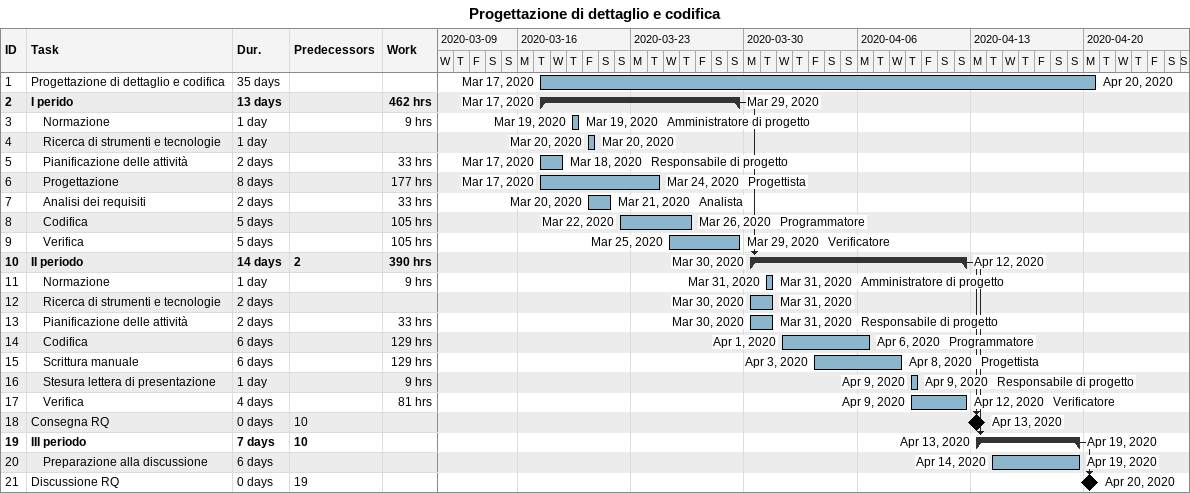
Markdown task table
Progettazione di dettaglio e codifica

| ID | Level | Task | Duration | Start | Finish | Predecessors | Resources | Work (h) |
|---|---|---|---|---|---|---|---|---|
| 1 | 1 | Progettazione di dettaglio e codifica | 35d | 2020-03-17 | 2020-04-20 |  |  |  |
| 2 | 1 | **I perido** | 13d | 2020-03-17 | 2020-03-29 |  |  | 462 |
| 3 | 2 | Normazione | 1d | 2020-03-19 | 2020-03-19 |  | Amministratore di progetto | 9 |
| 4 | 2 | Ricerca di strumenti e tecnologie | 1d | 2020-03-20 | 2020-03-20 |  |  |  |
| 5 | 2 | Pianificazione delle attività | 2d | 2020-03-17 | 2020-03-18 |  | Responsabile di progetto | 33 |
| 6 | 2 | Progettazione | 8d | 2020-03-17 | 2020-03-24 |  | Progettista | 177 |
| 7 | 2 | Analisi dei requisiti | 2d | 2020-03-20 | 2020-03-21 |  | Analista | 33 |
| 8 | 2 | Codifica | 5d | 2020-03-22 | 2020-03-26 |  | Programmatore | 105 |
| 9 | 2 | Verifica | 5d | 2020-03-25 | 2020-03-29 |  | Verificatore | 105 |
| 10 | 1 | **II periodo** | 14d | 2020-03-30 | 2020-04-12 | 2 |  | 390 |
| 11 | 2 | Normazione | 1d | 2020-03-31 | 2020-03-31 |  | Amministratore di progetto | 9 |
| 12 | 2 | Ricerca di strumenti e tecnologie | 2d | 2020-03-30 | 2020-03-31 |  |  |  |
| 13 | 2 | Pianificazione delle attività | 2d | 2020-03-30 | 2020-03-31 |  | Responsabile di progetto | 33 |
| 14 | 2 | Codifica | 6d | 2020-04-01 | 2020-04-06 |  | Programmatore | 129 |
| 15 | 2 | Scrittura manuale | 6d | 2020-04-03 | 2020-04-08 |  | Progettista | 129 |
| 16 | 2 | Stesura lettera di presentazione | 1d | 2020-04-09 | 2020-04-09 |  | Responsabile di progetto | 9 |
| 17 | 2 | Verifica | 4d | 2020-04-09 | 2020-04-12 |  | Verificatore | 81 |
| 18 | 1 | Consegna RQ | 0d | 2020-04-13 | 2020-04-13 | 10 |  |  |
| 19 | 1 | **III periodo** | 7d | 2020-04-13 | 2020-04-19 | 10 |  |  |
| 20 | 2 | Preparazione alla discussione | 6d | 2020-04-14 | 2020-04-19 |  |  |  |
| 21 | 1 | Discussione RQ | 0d | 2020-04-20 | 2020-04-20 | 19 |  |  |
